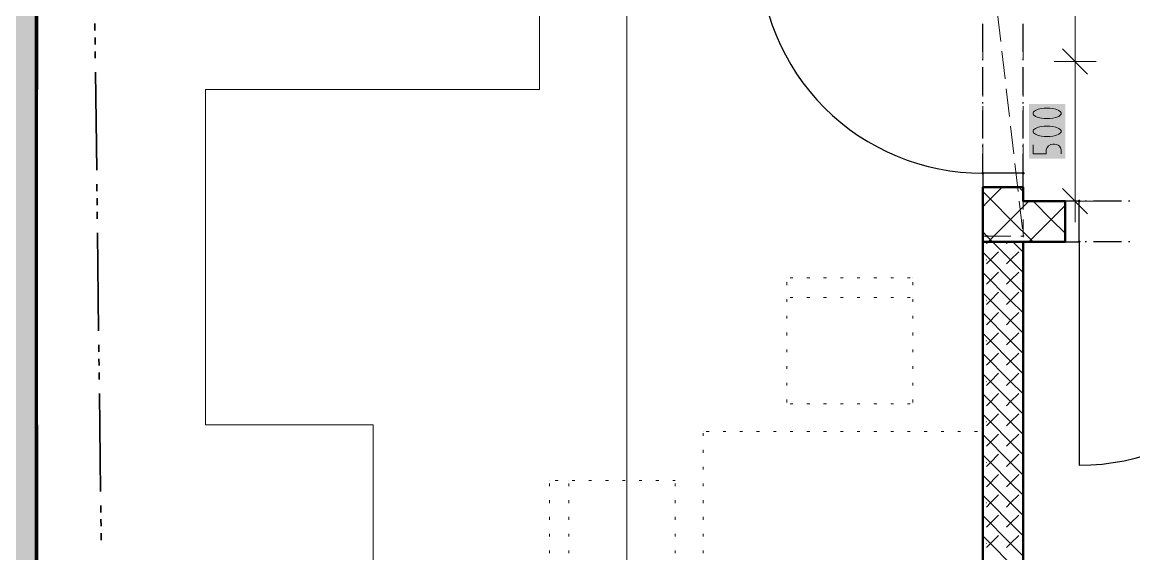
# Model space of a CAD drawing. Header units: millimetres. Extents: x 0 to 594, y 0 to 420.
# Drawn here: x 222.22 to 262.97, y 179.67 to 199.17 of the extents above; entities that cross this region are included whole.
import ezdxf

# ---------------------------------------------------------------- set-up
doc = ezdxf.new("R2010")
doc.units = ezdxf.units.MM
doc.header["$LTSCALE"] = 8
for name, color, linetype in [('PDF_Dvere', 7, 'Continuous'), ('PDF_Koty delkove', 7, 'Continuous'), ('PDF_Kuchyne', 7, 'Continuous'), ('PDF_Nabytek', 7, 'Continuous'), ('PDF_Pozarni useky', 7, 'Continuous'), ('PDF_Preklady', 7, 'Continuous'), ('PDF_Pricky zdene', 7, 'Continuous'), ('PDF_Steny obvodove nosne', 7, 'Continuous')]:
    doc.layers.add(name, color=color, linetype=linetype)

msp = doc.modelspace()

# ---------------------------------------------------------------- hatches: boundary and pattern name
at = {"layer": 'PDF_Steny obvodove nosne', "true_color": 0xc0c0c0, "transparency": 33554559}
msp.add_hatch(color=9, dxfattribs=at).paths.add_polyline_path([(222.739, 139.766), (222.739, 228.171), (220.689, 228.171), (220.689, 139.561), (222.739, 139.561)])

# ---------------------------------------------------------------- linework, layer by layer
at = {"layer": 'PDF_Dvere', "lineweight": 25}
for points in [[(257.434, 201.263), (257.434, 201.829), (249.235, 201.829, 0.414214), (257.434, 193.629), (257.434, 194.344)], [(260.971, 191.118), (260.971, 182.918, 0.414213), (269.171, 191.118), (269.13, 191.118)]]:
    msp.add_lwpolyline(points, format="xyb", dxfattribs=at)
for points in [[(257.434, 198.085), (257.434, 199.11)], [(258.921, 198.085), (258.921, 199.11)], [(257.434, 197.778), (257.434, 197.829)], [(258.921, 197.778), (258.921, 197.829)], [(257.434, 196.497), (257.434, 197.522)], [(258.921, 196.497), (258.921, 197.522)], [(257.434, 196.189), (257.434, 196.24)], [(258.921, 196.189), (258.921, 196.24)], [(257.434, 194.908), (257.434, 195.933)], [(258.921, 194.908), (258.921, 195.933)], [(257.434, 194.6), (257.434, 194.652)], [(258.921, 194.6), (258.921, 194.652)], [(258.921, 193.629), (258.921, 194.344)], [(261.238, 192.604), (261.187, 192.604)], [(262.519, 192.604), (261.494, 192.604)], [(262.827, 192.604), (262.775, 192.604)], [(261.238, 191.118), (261.187, 191.118)], [(262.519, 191.118), (261.494, 191.118)], [(262.827, 191.118), (262.775, 191.118)]]:
    msp.add_lwpolyline(points, dxfattribs=at)
for points in [[(258.921, 193.116), (258.921, 193.629), (257.434, 193.629), (257.434, 193.116)], [(260.971, 192.604), (260.458, 192.604), (260.458, 191.118), (260.971, 191.118)]]:
    msp.add_lwpolyline(points, close=True, dxfattribs=at)
at = {"layer": 'PDF_Dvere', "lineweight": 25, "transparency": 33554559}
for points in [[(257.434, 193.565), (257.37, 193.629), (257.499, 193.629), (257.434, 193.693)], [(258.921, 193.565), (258.857, 193.629), (258.985, 193.629), (258.921, 193.693)], [(261.035, 192.604), (260.971, 192.54), (260.971, 192.668), (260.907, 192.604)], [(261.035, 191.118), (260.971, 191.054), (260.971, 191.182), (260.907, 191.118)]]:
    msp.add_solid(points, dxfattribs=at)
at = {"layer": 'PDF_Koty delkove', "lineweight": 18}
for points in [[(244.392, 121.677), (244.392, 129.758), (244.392, 138.074), (244.392, 141.969), (244.392, 145.184), (244.392, 202.854), (244.392, 204.34), (244.392, 205.878), (244.392, 225.557), (244.392, 228.325)], [(260.82, 192.604), (260.82, 197.729), (260.82, 211.003), (260.82, 222.995)], [(261.281, 197.268), (260.358, 198.19)], [(261.588, 197.729), (260.82, 197.729), (260.051, 197.729)], [(259.896, 195.358), (259.691, 195.358), (259.59, 195.344), (259.47, 195.317), (259.367, 195.276), (259.299, 195.222), (259.282, 195.194), (259.282, 195.14), (259.299, 195.112), (259.367, 195.058), (259.47, 195.017), (259.59, 194.989), (259.691, 194.975), (259.896, 194.975), (259.999, 194.989), (260.119, 195.017), (260.221, 195.058), (260.29, 195.112), (260.307, 195.14), (260.307, 195.194), (260.29, 195.222), (260.221, 195.276), (260.119, 195.317)], [(260.119, 195.317), (259.999, 195.344), (259.896, 195.358)], [(259.282, 194.674), (259.282, 194.346), (259.76, 194.346), (259.76, 194.483), (259.795, 194.578), (259.846, 194.633), (259.931, 194.687), (259.999, 194.701), (260.067, 194.701), (260.136, 194.687), (260.204, 194.66), (260.255, 194.619), (260.29, 194.565), (260.307, 194.483), (260.307, 194.346)], [(261.281, 192.143), (260.358, 193.065)], [(261.588, 192.604), (260.82, 192.604), (260.051, 192.604)], [(260.82, 192.604), (260.82, 191.835)]]:
    msp.add_lwpolyline(points, dxfattribs=at)
msp.add_lwpolyline([(259.896, 196.015), (259.691, 196.015), (259.59, 196.001), (259.47, 195.974), (259.367, 195.933), (259.299, 195.879), (259.282, 195.851), (259.282, 195.797), (259.299, 195.769), (259.367, 195.715), (259.47, 195.674), (259.59, 195.646), (259.691, 195.632), (259.896, 195.632), (259.999, 195.646), (260.119, 195.674), (260.221, 195.715), (260.29, 195.769), (260.307, 195.797), (260.307, 195.851), (260.29, 195.879), (260.221, 195.933), (260.119, 195.974), (259.999, 196.001)], close=True, dxfattribs=at)
at = {"layer": 'PDF_Koty delkove', "color": 7, "lineweight": 18, "true_color": 0xffffff, "transparency": 33554559}
msp.add_solid([(260.461, 194.164), (260.461, 196.169), (259.128, 194.164), (259.128, 196.169)], dxfattribs=at)
at = {"layer": 'PDF_Kuchyne', "lineweight": 13}
msp.add_lwpolyline([(222.79, 184.404), (222.79, 178.254), (235.09, 178.254), (235.09, 184.404), (228.94, 184.404), (228.94, 196.704), (241.188, 196.704), (241.188, 202.854), (222.79, 202.854), (222.79, 196.704)], dxfattribs=at)
at = {"layer": 'PDF_Nabytek', "lineweight": 13}
for points in [[(250.255, 189.788), (250.255, 189.788)], [(250.255, 189.788), (250.255, 189.788)], [(250.255, 189.527), (250.255, 189.629)], [(250.475, 189.788), (250.373, 189.788)], [(251.09, 189.788), (250.988, 189.788)], [(251.705, 189.788), (251.603, 189.788)], [(252.32, 189.788), (252.218, 189.788)], [(252.935, 189.788), (252.833, 189.788)], [(253.55, 189.788), (253.448, 189.788)], [(254.165, 189.788), (254.063, 189.788)], [(254.78, 189.788), (254.678, 189.788)], [(254.868, 189.788), (254.868, 189.788)], [(254.868, 189.788), (254.868, 189.788)], [(254.868, 189.527), (254.868, 189.629)], [(250.255, 189.071), (250.255, 189.071)], [(250.255, 188.912), (250.255, 189.014)], [(250.475, 189.071), (250.373, 189.071)], [(251.09, 189.071), (250.988, 189.071)], [(251.705, 189.071), (251.603, 189.071)], [(252.32, 189.071), (252.218, 189.071)], [(252.935, 189.071), (252.833, 189.071)], [(253.55, 189.071), (253.448, 189.071)], [(254.165, 189.071), (254.063, 189.071)], [(254.78, 189.071), (254.678, 189.071)], [(254.868, 189.071), (254.868, 189.071)], [(254.868, 188.912), (254.868, 189.014)], [(250.255, 188.297), (250.255, 188.399)], [(254.868, 188.297), (254.868, 188.399)], [(250.255, 187.682), (250.255, 187.784)], [(254.868, 187.682), (254.868, 187.784)], [(250.255, 187.067), (250.255, 187.169)], [(254.868, 187.067), (254.868, 187.169)], [(250.255, 186.452), (250.255, 186.554)], [(254.868, 186.452), (254.868, 186.554)], [(250.255, 185.837), (250.255, 185.939)], [(254.868, 185.837), (254.868, 185.939)], [(250.255, 185.222), (250.255, 185.324)], [(250.255, 185.176), (250.255, 185.176)], [(250.255, 185.176), (250.255, 185.176)], [(250.475, 185.176), (250.373, 185.176)], [(251.09, 185.176), (250.988, 185.176)], [(251.705, 185.176), (251.603, 185.176)], [(252.32, 185.176), (252.218, 185.176)], [(252.935, 185.176), (252.833, 185.176)], [(253.55, 185.176), (253.448, 185.176)], [(254.165, 185.176), (254.063, 185.176)], [(254.78, 185.176), (254.678, 185.176)], [(254.868, 185.222), (254.868, 185.324)], [(254.868, 185.176), (254.868, 185.176)], [(254.868, 185.176), (254.868, 185.176)], [(247.185, 184.151), (247.185, 184.151)], [(247.185, 184.151), (247.185, 184.151)], [(247.185, 183.992), (247.185, 184.094)], [(247.4, 184.151), (247.298, 184.151)], [(248.015, 184.151), (247.913, 184.151)], [(248.63, 184.151), (248.528, 184.151)], [(249.245, 184.151), (249.143, 184.151)], [(249.86, 184.151), (249.758, 184.151)], [(250.475, 184.151), (250.373, 184.151)], [(251.09, 184.151), (250.988, 184.151)], [(251.705, 184.151), (251.603, 184.151)], [(252.32, 184.151), (252.218, 184.151)], [(252.935, 184.151), (252.833, 184.151)], [(253.55, 184.151), (253.448, 184.151)], [(254.165, 184.151), (254.063, 184.151)], [(254.78, 184.151), (254.678, 184.151)], [(255.395, 184.151), (255.293, 184.151)], [(256.01, 184.151), (255.908, 184.151)], [(256.625, 184.151), (256.523, 184.151)], [(257.24, 184.151), (257.138, 184.151)], [(257.434, 184.151), (257.434, 184.151)], [(257.434, 184.151), (257.434, 184.151)], [(257.434, 183.992), (257.434, 184.094)], [(247.185, 183.377), (247.185, 183.479)], [(257.434, 183.377), (257.434, 183.479)], [(247.185, 182.762), (247.185, 182.864)], [(257.434, 182.762), (257.434, 182.864)], [(241.547, 182.357), (241.547, 182.357)], [(241.547, 182.357), (241.547, 182.357)], [(241.547, 182.147), (241.547, 182.249)], [(241.866, 182.357), (241.763, 182.357)], [(242.265, 182.357), (242.265, 182.357)], [(242.265, 182.147), (242.265, 182.249)], [(242.481, 182.357), (242.378, 182.357)], [(243.096, 182.357), (242.993, 182.357)], [(243.711, 182.357), (243.608, 182.357)], [(244.326, 182.357), (244.223, 182.357)], [(244.941, 182.357), (244.838, 182.357)], [(245.555, 182.357), (245.453, 182.357)], [(246.16, 182.357), (246.068, 182.357)], [(246.16, 182.357), (246.16, 182.357)], [(246.16, 182.357), (246.16, 182.357)], [(246.16, 182.147), (246.16, 182.249)], [(247.185, 182.147), (247.185, 182.249)], [(257.434, 182.147), (257.434, 182.249)], [(241.547, 181.532), (241.547, 181.634)], [(242.265, 181.532), (242.265, 181.634)], [(246.16, 181.532), (246.16, 181.634)], [(247.185, 181.532), (247.185, 181.634)], [(257.434, 181.532), (257.434, 181.634)], [(241.547, 180.917), (241.547, 181.019)], [(242.265, 180.917), (242.265, 181.019)], [(246.16, 180.917), (246.16, 181.019)], [(247.185, 180.917), (247.185, 181.019)], [(257.434, 180.917), (257.434, 181.019)], [(241.547, 180.302), (241.547, 180.404)], [(242.265, 180.302), (242.265, 180.404)], [(246.16, 180.302), (246.16, 180.404)], [(247.185, 180.302), (247.185, 180.404)], [(257.434, 180.302), (257.434, 180.404)], [(241.547, 179.687), (241.547, 179.789)], [(242.265, 179.687), (242.265, 179.789)], [(246.16, 179.687), (246.16, 179.789)], [(247.185, 179.687), (247.185, 179.789)], [(257.434, 179.687), (257.434, 179.789)]]:
    msp.add_lwpolyline(points, dxfattribs=at)
at = {"layer": 'PDF_Pozarni useky', "lineweight": 35}
for points in [[(224.887, 198.87), (224.884, 199.126)], [(224.893, 198.357), (224.89, 198.613)], [(224.899, 197.845), (224.896, 198.101)], [(224.949, 193.745), (224.906, 197.332)], [(224.959, 192.976), (224.956, 193.233)], [(224.965, 192.464), (224.962, 192.72)], [(224.971, 191.951), (224.968, 192.208)], [(225.021, 187.852), (224.978, 191.439)], [(225.031, 187.083), (225.028, 187.339)], [(225.037, 186.571), (225.034, 186.827)], [(225.043, 186.058), (225.04, 186.314)], [(225.093, 181.958), (225.05, 185.546)], [(225.103, 181.19), (225.1, 181.446)], [(225.109, 180.677), (225.106, 180.934)], [(225.115, 180.165), (225.112, 180.421)]]:
    msp.add_lwpolyline(points, dxfattribs=at)
at = {"layer": 'PDF_Preklady', "lineweight": 18}
for points in [[(258.093, 198.462), (257.974, 199.48)], [(257.434, 197.829), (257.434, 198.854)], [(258.921, 197.829), (258.921, 198.854)], [(258.252, 197.087), (258.134, 198.105)], [(257.434, 196.445), (257.434, 197.47)], [(258.921, 196.445), (258.921, 197.47)], [(258.411, 195.713), (258.293, 196.731)], [(257.434, 195.062), (257.434, 196.087)], [(258.921, 195.062), (258.921, 196.087)], [(258.571, 194.338), (258.453, 195.356)], [(257.434, 193.678), (257.434, 194.703)], [(258.921, 193.678), (258.921, 194.703)], [(258.73, 192.964), (258.612, 193.982)], [(257.434, 193.116), (257.434, 193.319)], [(258.921, 193.116), (258.921, 193.319)], [(257.434, 192.294), (257.434, 193.116)], [(258.921, 192.294), (258.921, 192.604), (258.921, 193.116)], [(258.89, 191.589), (258.772, 192.607)], [(257.434, 191.323), (257.434, 191.935)], [(258.921, 191.935), (258.921, 191.323), (258.829, 191.323)], [(257.588, 191.323), (257.445, 191.323)], [(258.47, 191.323), (257.588, 191.323)]]:
    msp.add_lwpolyline(points, dxfattribs=at)
at = {"layer": 'PDF_Preklady', "lineweight": 18, "transparency": 33554559}
for points in [[(257.434, 193.07), (257.388, 193.116), (257.481, 193.116), (257.434, 193.163)], [(257.434, 193.07), (257.388, 193.116), (257.481, 193.116), (257.434, 193.163)], [(258.921, 193.07), (258.875, 193.116), (258.967, 193.116), (258.921, 193.163)], [(258.921, 193.07), (258.875, 193.116), (258.967, 193.116), (258.921, 193.163)], [(258.921, 192.558), (258.875, 192.604), (258.967, 192.604), (258.921, 192.65)], [(258.921, 192.558), (258.875, 192.604), (258.967, 192.604), (258.921, 192.65)], [(257.434, 191.277), (257.388, 191.323), (257.481, 191.323), (257.434, 191.369)], [(257.481, 191.323), (257.434, 191.277), (257.434, 191.369), (257.388, 191.323)], [(257.634, 191.323), (257.588, 191.277), (257.588, 191.369), (257.542, 191.323)], [(257.634, 191.323), (257.588, 191.277), (257.588, 191.369), (257.542, 191.323)], [(258.926, 191.277), (258.875, 191.317), (258.967, 191.328), (258.915, 191.369)], [(258.967, 191.323), (258.921, 191.277), (258.921, 191.369), (258.875, 191.323)], [(258.921, 191.277), (258.875, 191.323), (258.967, 191.323), (258.921, 191.369)]]:
    msp.add_solid(points, dxfattribs=at)
at = {"layer": 'PDF_Pricky zdene', "lineweight": 50}
for points in [[(257.434, 193.116), (258.921, 193.116), (258.921, 192.604)], [(257.434, 193.116), (257.434, 191.323), (257.434, 191.118), (257.588, 191.118)], [(258.921, 192.604), (260.458, 192.604), (260.458, 191.118), (258.921, 191.118), (257.588, 191.118)], [(258.921, 141.969), (258.921, 191.118), (257.588, 191.118), (257.434, 191.118), (257.434, 141.969), (257.434, 141.816), (258.921, 141.816)]]:
    msp.add_lwpolyline(points, dxfattribs=at)
at = {"layer": 'PDF_Pricky zdene', "lineweight": 9}
for points in [[(257.793, 192.604), (257.434, 192.963)], [(258.152, 193.116), (257.639, 192.604), (257.588, 192.553)], [(258.921, 192.963), (258.86, 193.024), (258.767, 193.116)], [(257.588, 192.553), (257.434, 192.399)], [(257.568, 191.046), (257.639, 191.118), (258.459, 191.938), (259.126, 192.604)], [(259.279, 191.118), (258.459, 191.938), (257.793, 192.604)], [(260.458, 192.45), (259.946, 191.938), (259.126, 191.118)], [(260.458, 191.425), (259.946, 191.938), (259.279, 192.604)], [(257.588, 191.323), (257.434, 191.476)], [(257.793, 191.118), (257.588, 191.323)], [(258.921, 189.247), (258.459, 189.708), (257.716, 190.451), (257.434, 190.733)], [(257.716, 190.451), (258.014, 190.749)], [(258.921, 189.99), (258.459, 190.451), (257.793, 191.118)], [(258.311, 191.046), (258.383, 191.118)], [(258.459, 190.451), (258.757, 190.749)], [(258.921, 190.733), (258.536, 191.118)], [(257.568, 190.303), (257.716, 190.451)], [(258.311, 190.303), (258.459, 190.451)], [(258.921, 188.504), (258.459, 188.965), (257.434, 189.99)], [(257.568, 189.56), (258.014, 190.006)], [(258.311, 189.56), (258.459, 189.708), (258.757, 190.006)], [(258.921, 187.761), (258.459, 188.222), (257.716, 188.965), (257.434, 189.247)], [(257.716, 188.965), (258.014, 189.262)], [(258.459, 188.965), (258.757, 189.262)], [(257.568, 188.817), (257.716, 188.965)], [(258.311, 188.817), (258.459, 188.965)], [(258.921, 187.018), (258.459, 187.479), (257.434, 188.504)], [(257.568, 188.074), (258.014, 188.519)], [(258.311, 188.074), (258.459, 188.222), (258.757, 188.519)], [(258.921, 186.275), (258.459, 186.736), (257.716, 187.479), (257.434, 187.761)], [(257.568, 187.33), (257.716, 187.479)], [(257.716, 187.479), (258.014, 187.776)], [(258.311, 187.33), (258.459, 187.479)], [(258.459, 187.479), (258.757, 187.776)], [(258.921, 185.532), (258.459, 185.993), (257.434, 187.018)], [(257.568, 186.587), (258.014, 187.033)], [(258.311, 186.587), (258.459, 186.736), (258.757, 187.033)], [(258.921, 184.788), (258.459, 185.25), (257.716, 185.993), (257.434, 186.275)], [(257.716, 185.993), (258.014, 186.29)], [(258.459, 185.993), (258.757, 186.29)], [(257.568, 185.844), (257.716, 185.993)], [(258.311, 185.844), (258.459, 185.993)], [(258.921, 184.045), (258.459, 184.507), (257.434, 185.532)], [(257.568, 185.101), (258.014, 185.547)], [(258.311, 185.101), (258.459, 185.25), (258.757, 185.547)], [(258.921, 183.302), (258.459, 183.763), (257.716, 184.507), (257.434, 184.788)], [(257.716, 184.507), (258.014, 184.804)], [(258.459, 184.507), (258.757, 184.804)], [(257.568, 184.358), (257.716, 184.507)], [(258.311, 184.358), (258.459, 184.507)], [(258.459, 183.02), (257.434, 184.045)], [(257.568, 183.615), (258.014, 184.061)], [(258.311, 183.615), (258.459, 183.763), (258.757, 184.061)], [(258.311, 182.129), (258.459, 182.277), (257.716, 183.02), (257.434, 183.302)], [(257.568, 182.872), (257.716, 183.02)], [(257.716, 183.02), (258.014, 183.318)], [(258.311, 182.872), (258.459, 183.02)], [(258.921, 182.559), (258.459, 183.02), (258.757, 183.318)], [(257.568, 182.129), (258.014, 182.574)], [(258.459, 182.277), (258.757, 182.574)], [(258.459, 181.534), (257.434, 182.559)], [(258.921, 181.816), (258.459, 182.277)], [(258.014, 181.831), (257.716, 181.534), (257.434, 181.816)], [(258.921, 181.073), (258.459, 181.534), (258.757, 181.831)], [(257.568, 181.385), (257.716, 181.534)], [(258.921, 180.33), (258.459, 180.791), (257.716, 181.534)], [(258.311, 181.385), (258.459, 181.534)], [(258.459, 180.048), (257.434, 181.073)], [(257.568, 180.642), (258.014, 181.088)], [(258.311, 180.642), (258.459, 180.791), (258.757, 181.088)], [(257.716, 180.048), (257.434, 180.33)], [(257.716, 180.048), (258.014, 180.345)], [(258.921, 179.587), (258.459, 180.048), (258.757, 180.345)], [(257.568, 179.899), (257.716, 180.048)], [(258.311, 179.156), (258.459, 179.305), (257.716, 180.048)], [(258.311, 179.899), (258.459, 180.048)]]:
    msp.add_lwpolyline(points, dxfattribs=at)
at = {"layer": 'PDF_Pricky zdene', "lineweight": 9, "transparency": 33554559}
for points in [[(257.568, 190.431), (257.545, 190.454), (257.591, 190.454), (257.568, 190.478)], [(258.459, 190.428), (258.436, 190.451), (258.483, 190.451), (258.459, 190.475)], [(257.568, 188.945), (257.545, 188.968), (257.591, 188.968), (257.568, 188.991)], [(258.459, 188.942), (258.436, 188.965), (258.483, 188.965), (258.459, 188.988)], [(257.568, 187.459), (257.545, 187.482), (257.591, 187.482), (257.568, 187.505)], [(258.459, 187.456), (258.436, 187.479), (258.483, 187.479), (258.459, 187.502)], [(257.568, 185.973), (257.545, 185.996), (257.591, 185.996), (257.568, 186.019)], [(258.459, 185.97), (258.436, 185.993), (258.483, 185.993), (258.459, 186.016)], [(257.568, 184.486), (257.545, 184.51), (257.591, 184.51), (257.568, 184.533)], [(258.459, 184.483), (258.436, 184.507), (258.483, 184.507), (258.459, 184.53)], [(257.568, 183), (257.545, 183.023), (257.591, 183.023), (257.568, 183.046)], [(258.459, 182.997), (258.436, 183.02), (258.483, 183.02), (258.459, 183.043)], [(257.568, 181.514), (257.545, 181.537), (257.591, 181.537), (257.568, 181.56)], [(258.459, 181.511), (258.436, 181.534), (258.483, 181.534), (258.459, 181.557)], [(257.568, 180.028), (257.545, 180.051), (257.591, 180.051), (257.568, 180.074)], [(258.459, 180.025), (258.436, 180.048), (258.483, 180.048), (258.459, 180.071)]]:
    msp.add_solid(points, dxfattribs=at)
at = {"layer": 'PDF_Steny obvodove nosne', "lineweight": 70}
msp.add_lwpolyline([(222.739, 139.766), (222.739, 141.969), (222.739, 215.615), (222.739, 217.204), (222.739, 225.711), (222.739, 228.171), (220.689, 228.171), (220.689, 225.711), (220.689, 217.204), (220.689, 215.615), (220.689, 142.174), (220.689, 141.969), (220.689, 139.561), (222.739, 139.561)], close=True, dxfattribs=at)

doc.saveas('drawing.dxf')
